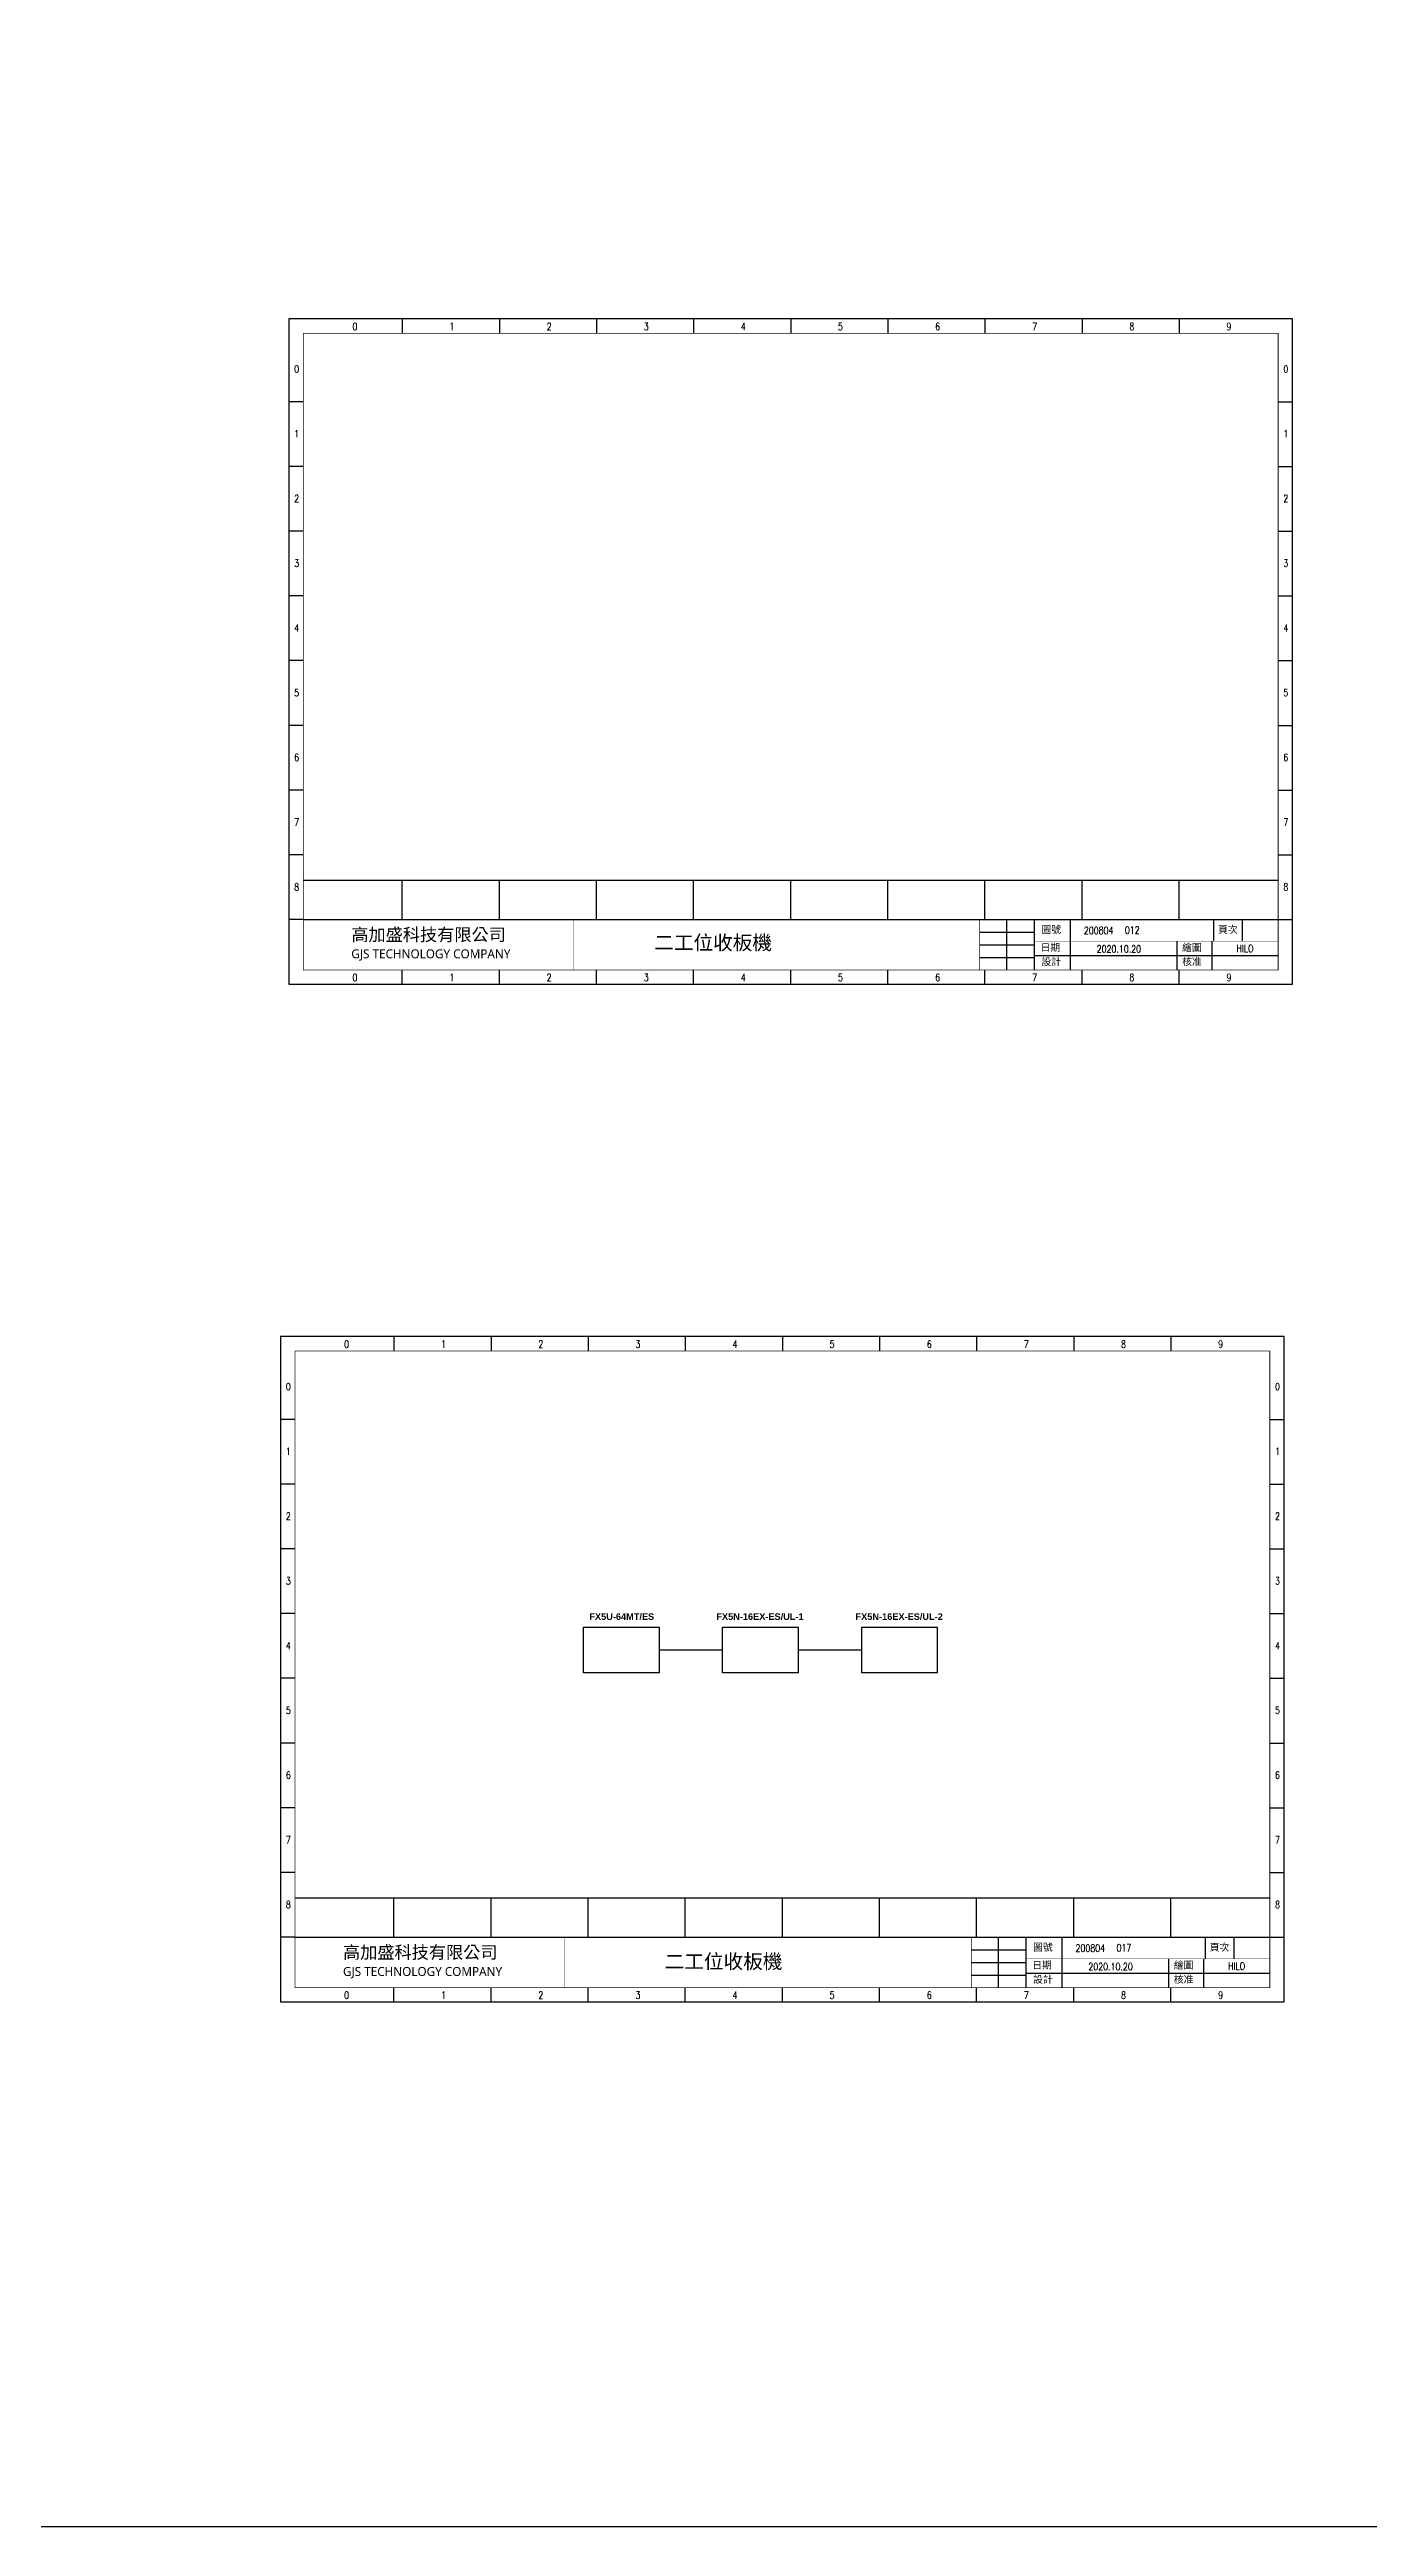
# Model space of a CAD drawing. Header units: millimetres. Extents: x -1721 to 4288, y -273 to 2028.
# Drawn here: x 767 to 1134, y -149 to 540 of the extents above; entities that cross this region are included whole.
import ezdxf

# ---------------------------------------------------------------- set-up
doc = ezdxf.new("R2010")
doc.units = ezdxf.units.MM
doc.header["$LTSCALE"] = 5
doc.header["$MEASUREMENT"] = 0
doc.layers.get('0').update_dxf_attribs({"linetype": 'CONTINUOUS'})
for name, color, linetype in [('AIR', 7, 'CONTINUOUS'), ('圖框', 7, 'CONTINUOUS'), ('文字', 4, 'CONTINUOUS')]:
    doc.layers.add(name, color=color, linetype=linetype)
doc.styles.add('MtXpl_', font='mingliub.ttc')
doc.styles.get("Standard").update_dxf_attribs({"font": 'arialbd.ttf', "height": 15})
doc.styles.add('標楷體', font='simplex.shx', dxfattribs={"width": 0.8, "bigfont": 'chineset.shx'})
doc.styles.add('線號', font='simplex.shx', dxfattribs={"height": 1.5, "bigfont": 'chineset.shx'})

# ---------------------------------------------------------------- blocks, each defined once
blk = doc.blocks.new('圖框')
at = {"layer": '圖框'}
for p, q in [((0, 185), (0, 0)), ((279, 185), (0, 185)), ((31.5, 185), (31.5, 181)), ((58.5, 185), (58.5, 181)), ((85.5, 185), (85.5, 181)), ((112.5, 185), (112.5, 181)), ((139.5, 185), (139.5, 181)), ((166.5, 185), (166.5, 181)), ((193.5, 185), (193.5, 181)), ((220.5, 185), (220.5, 181)), ((247.5, 185), (247.5, 181)), ((279, 0), (279, 185)), ((4, 162), (0, 162)), ((275, 162), (279, 162)), ((4, 144), (0, 144)), ((275, 144), (279, 144)), ((4, 126), (0, 126)), ((275, 126), (279, 126)), ((4, 108), (0, 108)), ((275, 108), (279, 108)), ((4, 90), (0, 90)), ((275, 90), (279, 90)), ((4, 72), (0, 72)), ((275, 72), (279, 72)), ((4, 54), (0, 54)), ((275, 54), (279, 54)), ((4, 36), (0, 36)), ((275, 36), (279, 36)), ((4, 28.96), (275, 28.96)), ((31.5, 17.96), (31.5, 28.96)), ((58.5, 17.96), (58.5, 28.96)), ((85.5, 18), (85.5, 29)), ((112.5, 17.96), (112.5, 28.96)), ((139.5, 17.96), (139.5, 28.96)), ((166.5, 17.96), (166.5, 28.96)), ((193.5, 17.96), (193.5, 28.96)), ((220.5, 17.96), (220.5, 28.96)), ((247.5, 17.96), (247.5, 28.96)), ((4, 18), (0, 18)), ((4, 18), (275, 18)), ((192, 14.5), (207.14, 14.5)), ((199.44, 18), (199.44, 4)), ((207.14, 18), (207.14, 4)), ((217.16, 18), (217.16, 4)), ((257, 18), (257, 12)), ((265, 18), (265, 12)), ((275, 18), (279, 18)), ((192, 11), (207.14, 11)), ((192, 7.5), (207.14, 7.5)), ((207.14, 8), (275, 8)), ((0, 0), (279, 0)), ((31.5, 0), (31.5, 4)), ((58.5, 0), (58.5, 4)), ((85.5, 0), (85.5, 4)), ((112.5, 0), (112.5, 4)), ((139.5, 0), (139.5, 4)), ((166.5, 0), (166.5, 4)), ((193.5, 0), (193.5, 4)), ((220.5, 0), (220.5, 4)), ((247.5, 0), (247.5, 4))]:
    blk.add_line(p, q, dxfattribs=at)
at = {"layer": '圖框', "const_width": 0.2}
for points in [[(4, 4), (275, 4), (275, 181), (4, 181)], [(4, 181), (275, 181), (275, 4), (4, 4)]]:
    blk.add_lwpolyline(points, close=True, dxfattribs=at)
at = {"layer": '圖框'}
for points, const_width in [([(4, 18), (275, 18)], 0.2), ([(79, 18), (79, 4)], 0.15), ([(192, 18), (192, 4)], 0.15), ([(207.14, 12), (275, 12)], 0.15)]:
    blk.add_lwpolyline(points, dxfattribs=dict(at, const_width=const_width))
for points in [[(246.85, 12), (246.85, 4)], [(256.58, 12), (256.58, 4)]]:
    blk.add_lwpolyline(points, dxfattribs=at)
at = {"insert": (17.34, 15.57), "char_height": 2, "width": 50.9822, "attachment_point": 1, "style": '線號'}
blk.add_mtext('{\\fMicrosoft JhengHei|b1|i0|c136|p34;\\H1.75x;\\C4;高加盛科技有限公司\\H0.85714x;\\P\\fMicrosoft JhengHei|b0|i0|c136|p34;\\H0.83333x;GJS TECHNOLOGY COMPANY}', dxfattribs=at)
at = {"layer": '圖框', "style": '標楷體', "width": 0.8}
for s, p in [('0', (17.64, 181.9)), ('1', (44.64, 181.9)), ('2', (71.64, 181.9)), ('3', (98.64, 181.9)), ('4', (125.64, 181.9)), ('5', (152.64, 181.9)), ('6', (179.64, 181.9)), ('7', (206.64, 181.9)), ('8', (233.64, 181.9)), ('9', (260.64, 181.9)), ('0', (1.45, 170.09)), ('0', (276.45, 170.09)), ('1', (1.45, 152.09)), ('1', (276.45, 152.09)), ('2', (1.45, 134.09)), ('2', (276.45, 134.09)), ('3', (1.45, 116.09)), ('3', (276.45, 116.09)), ('4', (1.45, 98.09)), ('4', (276.45, 98.09)), ('5', (1.45, 80.09)), ('5', (276.45, 80.09)), ('6', (1.45, 62.09)), ('6', (276.45, 62.09)), ('7', (1.45, 44.09)), ('7', (276.45, 44.09)), ('8', (1.45, 26.09)), ('8', (276.45, 26.09)), ('0', (17.64, 0.9)), ('1', (44.64, 0.9)), ('2', (71.64, 0.9)), ('3', (98.64, 0.9)), ('4', (125.64, 0.9)), ('5', (152.64, 0.9)), ('6', (179.64, 0.9)), ('7', (206.64, 0.9)), ('8', (233.64, 0.9)), ('9', (260.64, 0.9))]:
    blk.add_text(s, height=2, dxfattribs=at).set_placement(p)
at = {"layer": '圖框', "style": 'MtXpl_'}
for s, p in [('圖號', (209.18, 14.24)), ('頁次^J', (258.27, 14.24)), ('設計', (209.18, 5.29)), ('日期', (208.95, 9.25)), ('繪圖', (248.31, 9.25)), ('核准', (248.31, 5.29))]:
    blk.add_text(s, height=2, dxfattribs=at).set_placement(p)

msp = doc.modelspace()

# ---------------------------------------------------------------- linework, layer by layer
at = {"linetype": 'Continuous'}
for p, q in [((915.513, 101.414), (936.595, 101.414)), ((936.595, 101.414), (936.595, 88.667)), ((954.21, 101.414), (975.292, 101.414)), ((992.907, 101.414), (1013.988, 101.414))]:
    msp.add_line(p, q, dxfattribs=at)
at = {"color": 0, "linetype": 'Continuous'}
for p, q in [((975.292, 88.667), (975.292, 101.414)), ((1013.988, 88.667), (1013.988, 101.414)), ((936.595, 95.041), (954.21, 95.041)), ((975.292, 95.041), (992.907, 95.041))]:
    msp.add_line(p, q, dxfattribs=at)
msp.add_lwpolyline([(2005.364, 1146.033), (-104.977, 1146.033), (-104.977, -148.663), (2005.364, -148.663)], close=True)
at = {"layer": 'AIR'}
for points in [[(936.595, 88.667), (915.513, 88.667), (915.513, 101.414)], [(975.292, 88.667), (954.21, 88.667), (954.21, 101.414)], [(1013.988, 88.667), (992.907, 88.667), (992.907, 101.414)]]:
    msp.add_lwpolyline(points, dxfattribs=at)

# ---------------------------------------------------------------- block references
at = {"color": 0, "linetype": 'Continuous'}
for p in [(833.651, 280.12), (831.336, -2.837)]:
    msp.add_blockref('圖框', p, dxfattribs=at)

# ---------------------------------------------------------------- texts
at = {"layer": 'AIR'}
for s, p in [('FX5U-64MT/ES', (917.164, 103.405)), ('FX5N-16EX-ES/UL-1', (952.467, 103.405)), ('FX5N-16EX-ES/UL-2', (991.163, 103.405))]:
    msp.add_text(s, height=1.8283, dxfattribs=at).set_placement(p)
at = {"layer": '文字', "style": '標楷體', "width": 0.8}
for s, p in [('012', (1066.043, 294.185)), ('200804', (1054.635, 294.098)), ('2020.10.20', (1058.2, 288.964)), ('HILO', (1097.073, 289.086)), ('200804', (1052.319, 11.141)), ('2020.10.20', (1055.885, 6.008)), ('017', (1063.728, 11.229)), ('HILO', (1094.757, 6.13))]:
    msp.add_text(s, height=2, dxfattribs=at).set_placement(p)
at = {"layer": '文字', "style": 'MtXpl_'}
for p in [(935.198, 289.716), (938.109, 6.442)]:
    msp.add_text('二工位收板機', height=4, dxfattribs=at).set_placement(p)

doc.saveas('drawing.dxf')
